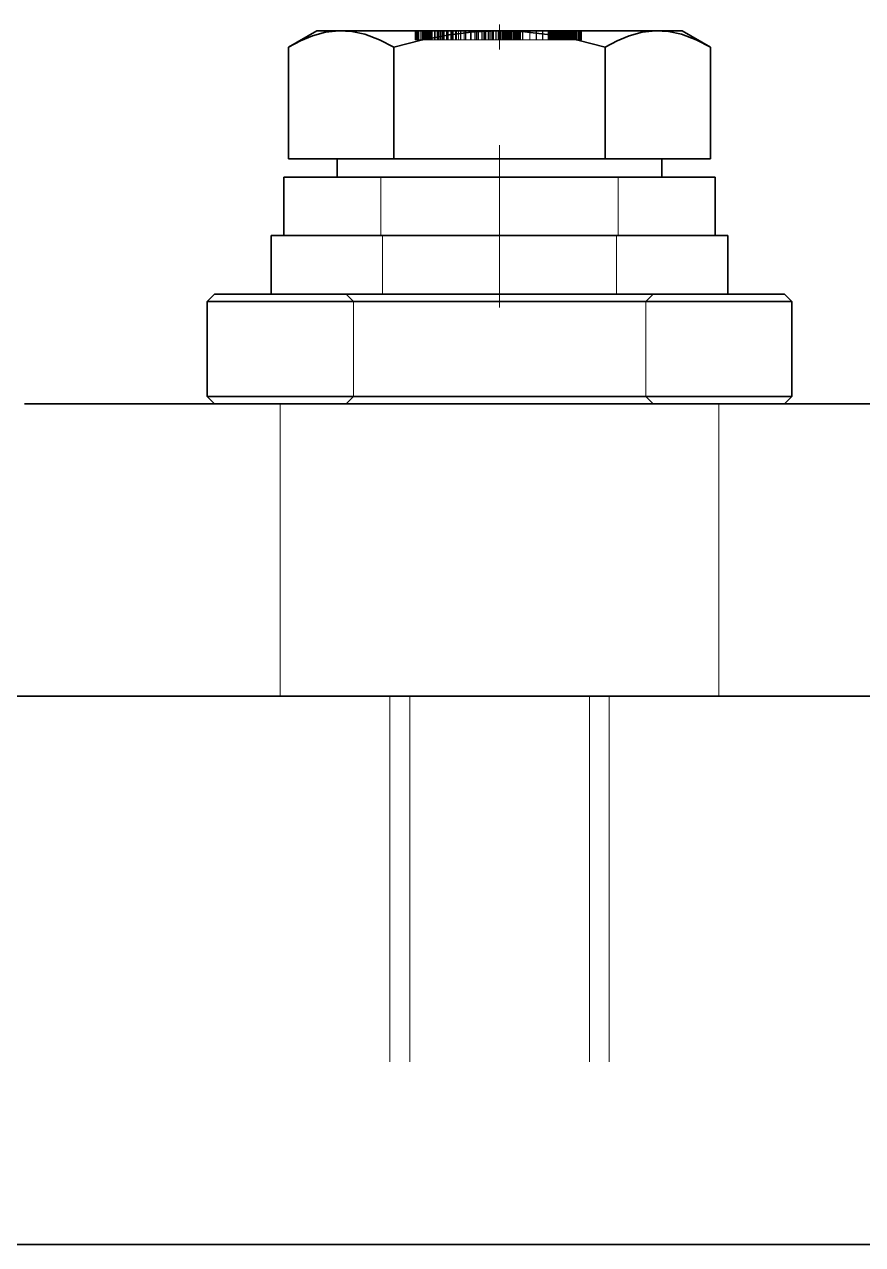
# Model space of a CAD drawing. Header units: millimetres. Extents: x 11035 to 42401, y -8968 to 2503.
# Drawn here: x 11471.91 to 11494.85, y 1743.06 to 1776.44 of the extents above; entities that cross this region are included whole.
import ezdxf

# ---------------------------------------------------------------- set-up
doc = ezdxf.new("R2010")
doc.units = ezdxf.units.MM
doc.linetypes.add('CENTER-HOKUTO', pattern=[23, 20, -1, 1, -1])
doc.linetypes.add('HIDDEN-HOKUTO', pattern=[3.8, 2.5, -1.3])
doc.layers.add('AM_7', color=2, linetype='CENTER-HOKUTO', lineweight=30)
doc.layers.add('AM_HID', color=1, linetype='HIDDEN-HOKUTO', lineweight=25)

msp = doc.modelspace()

# ---------------------------------------------------------------- linework, layer by layer
at = {"color": 7, "lineweight": 35, "ltscale": 0.022373}
msp.add_line((11479.914, 1776.263), (11479.139, 1775.816), dxfattribs=at)
at = {"color": 7, "lineweight": 35, "ltscale": 0.125}
for p, q in [((11479.914, 1776.263), (11484.914, 1776.263)), ((11484.914, 1776.263), (11489.914, 1776.263))]:
    msp.add_line(p, q, dxfattribs=at)
at = {"color": 7, "lineweight": 35, "ltscale": 0.001488}
msp.add_line((11484.885, 1776.263), (11484.945, 1776.263), dxfattribs=at)
at = {"color": 7, "lineweight": 35, "ltscale": 0.022372}
msp.add_line((11489.914, 1776.263), (11490.689, 1775.816), dxfattribs=at)
at = {"color": 7, "lineweight": 35, "ltscale": 0.076314}
for p, q in [((11479.139, 1772.763), (11479.139, 1775.816)), ((11482.024, 1772.763), (11482.024, 1775.816)), ((11487.804, 1772.763), (11487.804, 1775.816)), ((11490.689, 1772.763), (11490.689, 1775.816))]:
    msp.add_line(p, q, dxfattribs=at)
at = {"color": 7, "lineweight": 35, "ltscale": 0.072131}
for p, q in [((11479.139, 1772.763), (11482.024, 1772.763)), ((11487.804, 1772.763), (11490.689, 1772.763))]:
    msp.add_line(p, q, dxfattribs=at)
at = {"color": 7, "lineweight": 35, "ltscale": 0.0125}
for p, q in [((11480.474, 1772.763), (11480.474, 1772.263)), ((11489.354, 1772.763), (11489.354, 1772.263))]:
    msp.add_line(p, q, dxfattribs=at)
at = {"color": 7, "lineweight": 35, "ltscale": 0.144487}
msp.add_line((11482.024, 1772.763), (11487.804, 1772.763), dxfattribs=at)
at = {"color": 7, "lineweight": 35, "ltscale": 0.147501}
msp.add_line((11484.914, 1772.263), (11479.014, 1772.263), dxfattribs=at)
at = {"color": 7, "lineweight": 35, "ltscale": 0.04}
for p, q in [((11479.014, 1772.263), (11479.014, 1770.663)), ((11490.814, 1772.263), (11490.814, 1770.663)), ((11478.664, 1770.663), (11478.664, 1769.063)), ((11491.164, 1770.663), (11491.164, 1769.063))]:
    msp.add_line(p, q, dxfattribs=at)
at = {"color": 7, "lineweight": 35, "ltscale": 0.147499}
msp.add_line((11490.814, 1772.263), (11484.914, 1772.263), dxfattribs=at)
at = {"color": 7, "lineweight": 35, "ltscale": 0.15625}
for p, q in [((11478.664, 1770.663), (11484.914, 1770.663)), ((11484.914, 1770.663), (11491.164, 1770.663))]:
    msp.add_line(p, q, dxfattribs=at)
at = {"color": 7, "lineweight": 35, "ltscale": 0.007071}
for p, q in [((11477.114, 1769.063), (11476.914, 1768.863)), ((11492.714, 1769.063), (11492.914, 1768.863)), ((11477.114, 1766.063), (11476.914, 1766.263)), ((11492.714, 1766.063), (11492.914, 1766.263))]:
    msp.add_line(p, q, dxfattribs=at)
at = {"color": 7, "lineweight": 35, "ltscale": 0.2}
for p, q in [((11484.914, 1768.863), (11476.914, 1768.863)), ((11492.914, 1768.863), (11484.914, 1768.863)), ((11484.914, 1766.263), (11476.914, 1766.263)), ((11492.914, 1766.263), (11484.914, 1766.263))]:
    msp.add_line(p, q, dxfattribs=at)
at = {"color": 7, "lineweight": 35, "ltscale": 0.065}
for p, q in [((11476.914, 1766.263), (11476.914, 1768.863)), ((11492.914, 1766.263), (11492.914, 1768.863))]:
    msp.add_line(p, q, dxfattribs=at)
at = {"color": 7, "lineweight": 35, "ltscale": 0.195}
for p, q in [((11477.114, 1769.063), (11484.914, 1769.063)), ((11484.914, 1769.063), (11492.714, 1769.063))]:
    msp.add_line(p, q, dxfattribs=at)
at = {"color": 7, "lineweight": 35}
for p, q in [((11509.914, 1766.063), (11471.914, 1766.063)), ((11375.414, 1758.063), (11585.414, 1758.063)), ((11375.414, 1743.063), (11585.414, 1743.063))]:
    msp.add_line(p, q, dxfattribs=at)
for points in [[(11482.024, 1775.816), (11481.629, 1776.019), (11481.23, 1776.167), (11480.876, 1776.242), (11480.52, 1776.262), (11480.155, 1776.221), (11479.792, 1776.122), (11479.464, 1775.987), (11479.139, 1775.816)], [(11484.914, 1776.263), (11484.222, 1776.236), (11483.533, 1776.155), (11482.774, 1776.01), (11482.024, 1775.816)], [(11487.804, 1775.816), (11487.054, 1776.01), (11486.295, 1776.155), (11485.606, 1776.236), (11484.914, 1776.263)], [(11490.689, 1775.816), (11490.294, 1776.019), (11489.895, 1776.167), (11489.541, 1776.242), (11489.185, 1776.262), (11488.819, 1776.221), (11488.456, 1776.122), (11488.128, 1775.987), (11487.804, 1775.816)]]:
    msp.add_lwpolyline(points, dxfattribs=at)
at = {"layer": 'AM_7', "color": 2, "lineweight": 13}
for p, q in [((11484.914, 1776.437), (11484.914, 1775.753)), ((11484.914, 1773.134), (11484.914, 1768.693))]:
    msp.add_line(p, q, dxfattribs=at)
at = {"layer": 'AM_HID', "color": 1, "lineweight": 13, "ltscale": 4}
for p, q in [((11482.605, 1776.263), (11482.605, 1776.013)), ((11482.608, 1776.263), (11482.608, 1776.013)), ((11482.61, 1776.263), (11482.61, 1776.013)), ((11482.62, 1776.263), (11482.62, 1776.013)), ((11482.626, 1776.263), (11482.626, 1776.013)), ((11482.639, 1776.263), (11482.639, 1776.013)), ((11482.653, 1776.263), (11482.653, 1776.013)), ((11482.657, 1776.263), (11482.657, 1776.013)), ((11482.665, 1776.263), (11482.665, 1776.013)), ((11482.69, 1776.263), (11482.69, 1776.013)), ((11482.699, 1776.263), (11482.699, 1776.013)), ((11482.738, 1776.263), (11482.738, 1776.013)), ((11482.74, 1776.263), (11482.74, 1776.013)), ((11482.787, 1776.263), (11482.789, 1776.263)), ((11482.787, 1776.263), (11482.787, 1776.013)), ((11482.789, 1776.263), (11482.789, 1776.013)), ((11482.789, 1776.263), (11482.798, 1776.263)), ((11482.789, 1776.263), (11482.789, 1776.013)), ((11482.791, 1776.263), (11482.791, 1776.013)), ((11482.796, 1776.263), (11482.796, 1776.013)), ((11482.798, 1776.263), (11482.812, 1776.263)), ((11482.798, 1776.263), (11482.798, 1776.013)), ((11482.804, 1776.263), (11482.804, 1776.013)), ((11482.812, 1776.263), (11482.832, 1776.263)), ((11482.812, 1776.263), (11482.812, 1776.013)), ((11482.813, 1776.263), (11482.813, 1776.013)), ((11482.813, 1776.263), (11482.813, 1776.013)), ((11482.813, 1776.263), (11482.813, 1776.013)), ((11482.813, 1776.263), (11482.813, 1776.013)), ((11482.813, 1776.263), (11482.813, 1776.013)), ((11482.815, 1776.263), (11482.815, 1776.013)), ((11482.815, 1776.263), (11482.815, 1776.013)), ((11482.815, 1776.263), (11482.815, 1776.013)), ((11482.815, 1776.263), (11482.815, 1776.013)), ((11482.817, 1776.263), (11482.817, 1776.013)), ((11482.817, 1776.263), (11482.817, 1776.013)), ((11482.817, 1776.263), (11482.817, 1776.013)), ((11482.817, 1776.263), (11482.817, 1776.013)), ((11482.821, 1776.263), (11482.821, 1776.013)), ((11482.821, 1776.263), (11482.821, 1776.013)), ((11482.821, 1776.263), (11482.821, 1776.013)), ((11482.821, 1776.263), (11482.821, 1776.013)), ((11482.825, 1776.263), (11482.825, 1776.013)), ((11482.826, 1776.263), (11482.826, 1776.013)), ((11482.826, 1776.263), (11482.826, 1776.013)), ((11482.826, 1776.263), (11482.826, 1776.013)), ((11482.826, 1776.263), (11482.826, 1776.013)), ((11482.831, 1776.263), (11482.831, 1776.013)), ((11482.831, 1776.263), (11482.831, 1776.013)), ((11482.831, 1776.263), (11482.831, 1776.013)), ((11482.831, 1776.263), (11482.831, 1776.013)), ((11482.832, 1776.263), (11482.858, 1776.263)), ((11482.832, 1776.263), (11482.832, 1776.013)), ((11482.838, 1776.263), (11482.838, 1776.013)), ((11482.838, 1776.263), (11482.838, 1776.013)), ((11482.838, 1776.263), (11482.838, 1776.013)), ((11482.838, 1776.263), (11482.838, 1776.013)), ((11482.846, 1776.263), (11482.846, 1776.013)), ((11482.846, 1776.263), (11482.846, 1776.013)), ((11482.846, 1776.263), (11482.846, 1776.013)), ((11482.846, 1776.263), (11482.846, 1776.013)), ((11482.846, 1776.263), (11482.846, 1776.013)), ((11482.855, 1776.263), (11482.855, 1776.013)), ((11482.855, 1776.263), (11482.855, 1776.013)), ((11482.855, 1776.263), (11482.855, 1776.013)), ((11482.855, 1776.263), (11482.855, 1776.013)), ((11482.855, 1776.263), (11482.855, 1776.013)), ((11482.858, 1776.263), (11482.889, 1776.263)), ((11482.858, 1776.263), (11482.858, 1776.013)), ((11482.865, 1776.263), (11482.865, 1776.013)), ((11482.865, 1776.263), (11482.865, 1776.013)), ((11482.865, 1776.263), (11482.865, 1776.013)), ((11482.865, 1776.263), (11482.865, 1776.013)), ((11482.866, 1776.263), (11482.866, 1776.013)), ((11482.876, 1776.263), (11482.876, 1776.013)), ((11482.876, 1776.263), (11482.876, 1776.013)), ((11482.876, 1776.263), (11482.876, 1776.013)), ((11482.876, 1776.263), (11482.876, 1776.013)), ((11482.887, 1776.263), (11482.887, 1776.013)), ((11482.887, 1776.263), (11482.887, 1776.013)), ((11482.887, 1776.263), (11482.887, 1776.013)), ((11482.887, 1776.263), (11482.887, 1776.013)), ((11482.889, 1776.263), (11482.927, 1776.263)), ((11482.889, 1776.263), (11482.889, 1776.013)), ((11482.894, 1776.263), (11482.894, 1776.013)), ((11482.9, 1776.263), (11482.9, 1776.013)), ((11482.9, 1776.263), (11482.9, 1776.013)), ((11482.9, 1776.263), (11482.9, 1776.013)), ((11482.9, 1776.263), (11482.9, 1776.013)), ((11482.91, 1776.263), (11482.91, 1776.013)), ((11482.915, 1776.263), (11482.915, 1776.013)), ((11482.915, 1776.263), (11482.915, 1776.013)), ((11482.915, 1776.263), (11482.915, 1776.013)), ((11482.915, 1776.263), (11482.915, 1776.013)), ((11482.927, 1776.263), (11482.97, 1776.263)), ((11482.927, 1776.263), (11482.927, 1776.013)), ((11482.93, 1776.263), (11482.93, 1776.013)), ((11482.93, 1776.263), (11482.93, 1776.013)), ((11482.93, 1776.263), (11482.93, 1776.013)), ((11482.93, 1776.263), (11482.93, 1776.013)), ((11482.941, 1776.263), (11482.941, 1776.013)), ((11482.946, 1776.263), (11482.946, 1776.013)), ((11482.946, 1776.263), (11482.946, 1776.013)), ((11482.946, 1776.263), (11482.946, 1776.013)), ((11482.946, 1776.263), (11482.946, 1776.013)), ((11482.946, 1776.263), (11482.946, 1776.013)), ((11482.963, 1776.263), (11482.963, 1776.013)), ((11482.963, 1776.263), (11482.963, 1776.013)), ((11482.963, 1776.263), (11482.963, 1776.013)), ((11482.963, 1776.263), (11482.963, 1776.013)), ((11482.97, 1776.263), (11483.018, 1776.263)), ((11482.97, 1776.263), (11482.97, 1776.013)), ((11482.981, 1776.263), (11482.981, 1776.013)), ((11482.981, 1776.263), (11482.981, 1776.013)), ((11482.981, 1776.263), (11482.981, 1776.013)), ((11482.981, 1776.263), (11482.981, 1776.013)), ((11482.982, 1776.263), (11482.982, 1776.013)), ((11482.997, 1776.263), (11482.997, 1776.013)), ((11483, 1776.263), (11483, 1776.013)), ((11483, 1776.263), (11483, 1776.013)), ((11483, 1776.263), (11483, 1776.013)), ((11483, 1776.263), (11483, 1776.013)), ((11483.018, 1776.263), (11483.073, 1776.263)), ((11483.018, 1776.263), (11483.018, 1776.013)), ((11483.021, 1776.263), (11483.021, 1776.013)), ((11483.021, 1776.263), (11483.021, 1776.013)), ((11483.021, 1776.263), (11483.021, 1776.013)), ((11483.021, 1776.263), (11483.021, 1776.013)), ((11483.036, 1776.263), (11483.036, 1776.013)), ((11483.061, 1776.263), (11483.061, 1776.013)), ((11483.061, 1776.263), (11483.061, 1776.013)), ((11483.073, 1776.263), (11483.135, 1776.263)), ((11483.073, 1776.263), (11483.073, 1776.013)), ((11483.134, 1776.263), (11483.134, 1776.013)), ((11483.135, 1776.263), (11483.207, 1776.263)), ((11483.135, 1776.263), (11483.135, 1776.013)), ((11483.138, 1776.263), (11483.138, 1776.013)), ((11483.149, 1776.263), (11483.149, 1776.013)), ((11483.207, 1776.263), (11483.289, 1776.263)), ((11483.207, 1776.263), (11483.207, 1776.013)), ((11483.216, 1776.263), (11483.216, 1776.013)), ((11483.244, 1776.263), (11483.244, 1776.013)), ((11483.249, 1776.263), (11483.249, 1776.013)), ((11483.289, 1776.263), (11483.38, 1776.263)), ((11483.289, 1776.263), (11483.289, 1776.013)), ((11483.305, 1776.263), (11483.305, 1776.013)), ((11483.348, 1776.263), (11483.348, 1776.013)), ((11483.37, 1776.263), (11483.37, 1776.013)), ((11483.38, 1776.263), (11483.482, 1776.263)), ((11483.38, 1776.263), (11483.38, 1776.013)), ((11483.401, 1776.263), (11483.401, 1776.013)), ((11483.459, 1776.263), (11483.459, 1776.013)), ((11483.482, 1776.263), (11483.594, 1776.263)), ((11483.482, 1776.263), (11483.482, 1776.013)), ((11483.501, 1776.263), (11483.501, 1776.013)), ((11483.505, 1776.263), (11483.505, 1776.013)), ((11483.579, 1776.263), (11483.579, 1776.013)), ((11483.594, 1776.263), (11483.715, 1776.263)), ((11483.594, 1776.263), (11483.594, 1776.013)), ((11483.615, 1776.263), (11483.615, 1776.013)), ((11483.619, 1776.263), (11483.619, 1776.013)), ((11483.641, 1776.263), (11483.641, 1776.013)), ((11483.707, 1776.263), (11483.707, 1776.013)), ((11483.715, 1776.263), (11483.846, 1776.263)), ((11483.715, 1776.263), (11483.715, 1776.013)), ((11483.732, 1776.263), (11483.732, 1776.013)), ((11483.791, 1776.263), (11483.791, 1776.013)), ((11483.843, 1776.263), (11483.843, 1776.013)), ((11483.846, 1776.263), (11483.988, 1776.263)), ((11483.846, 1776.263), (11483.846, 1776.013)), ((11483.857, 1776.263), (11483.857, 1776.013)), ((11483.95, 1776.263), (11483.95, 1776.013)), ((11483.987, 1776.263), (11483.987, 1776.013)), ((11483.988, 1776.263), (11484.139, 1776.263)), ((11483.988, 1776.263), (11483.988, 1776.013)), ((11483.988, 1776.263), (11483.988, 1776.013)), ((11484.119, 1776.263), (11484.119, 1776.013)), ((11484.127, 1776.263), (11484.127, 1776.013)), ((11484.139, 1776.263), (11484.139, 1776.013)), ((11484.139, 1776.263), (11484.24, 1776.263)), ((11484.139, 1776.263), (11484.139, 1776.013)), ((11484.24, 1776.263), (11484.337, 1776.263)), ((11484.24, 1776.263), (11484.24, 1776.013)), ((11484.242, 1776.263), (11484.242, 1776.013)), ((11484.272, 1776.263), (11484.272, 1776.013)), ((11484.298, 1776.263), (11484.298, 1776.013)), ((11484.337, 1776.263), (11484.43, 1776.263)), ((11484.337, 1776.263), (11484.337, 1776.013)), ((11484.342, 1776.263), (11484.342, 1776.013)), ((11484.425, 1776.263), (11484.425, 1776.013)), ((11484.43, 1776.263), (11484.517, 1776.263)), ((11484.43, 1776.263), (11484.43, 1776.013)), ((11484.441, 1776.263), (11484.441, 1776.013)), ((11484.487, 1776.263), (11484.487, 1776.013)), ((11484.515, 1776.263), (11484.515, 1776.013)), ((11484.517, 1776.263), (11484.6, 1776.263)), ((11484.517, 1776.263), (11484.517, 1776.013)), ((11484.538, 1776.263), (11484.538, 1776.013)), ((11484.6, 1776.263), (11484.6, 1776.013)), ((11484.6, 1776.263), (11484.678, 1776.263)), ((11484.6, 1776.263), (11484.6, 1776.013)), ((11484.633, 1776.263), (11484.633, 1776.013)), ((11484.678, 1776.263), (11484.752, 1776.263)), ((11484.678, 1776.263), (11484.678, 1776.013)), ((11484.679, 1776.263), (11484.679, 1776.013)), ((11484.685, 1776.263), (11484.685, 1776.013)), ((11484.725, 1776.263), (11484.725, 1776.013)), ((11484.751, 1776.263), (11484.751, 1776.013)), ((11484.752, 1776.263), (11484.821, 1776.263)), ((11484.752, 1776.263), (11484.752, 1776.013)), ((11484.815, 1776.263), (11484.815, 1776.013)), ((11484.816, 1776.263), (11484.816, 1776.013)), ((11484.818, 1776.263), (11484.818, 1776.013)), ((11484.821, 1776.263), (11484.885, 1776.263)), ((11484.821, 1776.263), (11484.821, 1776.013)), ((11484.879, 1776.263), (11484.879, 1776.013)), ((11484.881, 1776.263), (11484.881, 1776.013)), ((11484.885, 1776.263), (11484.885, 1776.013)), ((11484.904, 1776.263), (11484.904, 1776.013)), ((11484.918, 1776.263), (11484.918, 1776.013)), ((11484.933, 1776.263), (11484.933, 1776.013)), ((11484.943, 1776.263), (11484.943, 1776.013)), ((11484.945, 1776.263), (11484.999, 1776.263)), ((11484.945, 1776.263), (11484.945, 1776.013)), ((11484.982, 1776.263), (11484.982, 1776.013)), ((11484.99, 1776.263), (11484.99, 1776.013)), ((11484.999, 1776.263), (11485.048, 1776.263)), ((11484.999, 1776.263), (11484.999, 1776.013)), ((11485.002, 1776.263), (11485.002, 1776.013)), ((11485.025, 1776.263), (11485.025, 1776.013)), ((11485.048, 1776.263), (11485.09, 1776.263)), ((11485.048, 1776.263), (11485.048, 1776.013)), ((11485.058, 1776.263), (11485.058, 1776.013)), ((11485.062, 1776.263), (11485.062, 1776.013)), ((11485.075, 1776.263), (11485.075, 1776.013)), ((11485.075, 1776.263), (11485.075, 1776.013)), ((11485.09, 1776.263), (11485.128, 1776.263)), ((11485.09, 1776.263), (11485.09, 1776.013)), ((11485.094, 1776.263), (11485.094, 1776.013)), ((11485.11, 1776.263), (11485.11, 1776.013)), ((11485.122, 1776.263), (11485.122, 1776.013)), ((11485.128, 1776.263), (11485.159, 1776.263)), ((11485.128, 1776.263), (11485.128, 1776.013)), ((11485.141, 1776.263), (11485.141, 1776.013)), ((11485.148, 1776.263), (11485.148, 1776.013)), ((11485.154, 1776.263), (11485.154, 1776.013)), ((11485.159, 1776.263), (11485.159, 1776.013)), ((11485.159, 1776.263), (11485.185, 1776.263)), ((11485.159, 1776.263), (11485.159, 1776.013)), ((11485.17, 1776.263), (11485.17, 1776.013)), ((11485.185, 1776.263), (11485.205, 1776.263)), ((11485.185, 1776.263), (11485.185, 1776.013)), ((11485.188, 1776.263), (11485.188, 1776.013)), ((11485.204, 1776.263), (11485.204, 1776.013)), ((11485.205, 1776.263), (11485.205, 1776.013)), ((11485.205, 1776.263), (11485.219, 1776.263)), ((11485.205, 1776.263), (11485.205, 1776.013)), ((11485.215, 1776.263), (11485.215, 1776.013)), ((11485.219, 1776.263), (11485.228, 1776.263)), ((11485.219, 1776.263), (11485.219, 1776.013)), ((11485.224, 1776.263), (11485.224, 1776.013)), ((11485.224, 1776.263), (11485.224, 1776.013)), ((11485.228, 1776.263), (11485.231, 1776.263)), ((11485.228, 1776.263), (11485.228, 1776.013)), ((11485.229, 1776.263), (11485.229, 1776.013)), ((11485.231, 1776.263), (11485.231, 1776.013)), ((11485.247, 1776.263), (11485.247, 1776.013)), ((11485.286, 1776.263), (11485.286, 1776.013)), ((11485.287, 1776.263), (11485.287, 1776.013)), ((11485.317, 1776.263), (11485.317, 1776.013)), ((11485.322, 1776.263), (11485.322, 1776.013)), ((11485.341, 1776.263), (11485.341, 1776.013)), ((11485.352, 1776.263), (11485.352, 1776.013)), ((11485.354, 1776.263), (11485.354, 1776.013)), ((11485.382, 1776.263), (11485.382, 1776.013)), ((11485.387, 1776.263), (11485.387, 1776.013)), ((11485.408, 1776.263), (11485.408, 1776.013)), ((11485.424, 1776.263), (11485.424, 1776.013)), ((11485.43, 1776.263), (11485.43, 1776.013)), ((11485.448, 1776.263), (11485.448, 1776.013)), ((11485.453, 1776.263), (11485.453, 1776.013)), ((11485.464, 1776.263), (11485.464, 1776.013)), ((11485.474, 1776.263), (11485.474, 1776.013)), ((11485.475, 1776.263), (11485.475, 1776.013)), ((11485.484, 1776.263), (11485.484, 1776.013)), ((11485.486, 1776.263), (11485.486, 1776.013)), ((11485.489, 1776.263), (11485.489, 1776.013)), ((11485.491, 1776.263), (11485.491, 1776.013)), ((11485.54, 1776.263), (11485.54, 1776.013)), ((11485.552, 1776.263), (11485.552, 1776.013)), ((11485.741, 1776.263), (11485.741, 1776.013)), ((11485.744, 1776.263), (11485.744, 1776.013)), ((11485.919, 1776.263), (11485.919, 1776.013)), ((11485.929, 1776.263), (11485.929, 1776.013)), ((11486.085, 1776.263), (11486.085, 1776.013)), ((11486.095, 1776.263), (11486.095, 1776.013)), ((11486.24, 1776.263), (11486.24, 1776.013)), ((11486.242, 1776.263), (11486.242, 1776.013)), ((11486.271, 1776.263), (11486.271, 1776.013)), ((11486.271, 1776.263), (11486.271, 1776.013)), ((11486.271, 1776.263), (11486.271, 1776.013)), ((11486.273, 1776.263), (11486.273, 1776.013)), ((11486.274, 1776.263), (11486.274, 1776.013)), ((11486.276, 1776.263), (11486.276, 1776.013)), ((11486.278, 1776.263), (11486.278, 1776.013)), ((11486.281, 1776.263), (11486.281, 1776.013)), ((11486.283, 1776.263), (11486.283, 1776.013)), ((11486.287, 1776.263), (11486.287, 1776.013)), ((11486.29, 1776.263), (11486.29, 1776.013)), ((11486.294, 1776.263), (11486.294, 1776.013)), ((11486.299, 1776.263), (11486.299, 1776.013)), ((11486.302, 1776.263), (11486.302, 1776.013)), ((11486.309, 1776.263), (11486.309, 1776.013)), ((11486.312, 1776.263), (11486.312, 1776.013)), ((11486.321, 1776.263), (11486.321, 1776.013)), ((11486.323, 1776.263), (11486.323, 1776.013)), ((11486.334, 1776.263), (11486.334, 1776.013)), ((11486.336, 1776.263), (11486.336, 1776.013)), ((11486.349, 1776.263), (11486.349, 1776.013)), ((11486.349, 1776.263), (11486.349, 1776.013)), ((11486.349, 1776.263), (11486.349, 1776.013)), ((11486.364, 1776.263), (11486.364, 1776.013)), ((11486.365, 1776.263), (11486.365, 1776.013)), ((11486.37, 1776.263), (11486.37, 1776.013)), ((11486.38, 1776.263), (11486.38, 1776.013)), ((11486.383, 1776.263), (11486.383, 1776.013)), ((11486.385, 1776.263), (11486.385, 1776.013)), ((11486.398, 1776.263), (11486.398, 1776.013)), ((11486.402, 1776.263), (11486.402, 1776.013)), ((11486.417, 1776.263), (11486.417, 1776.013)), ((11486.423, 1776.263), (11486.423, 1776.013)), ((11486.427, 1776.263), (11486.427, 1776.013)), ((11486.437, 1776.263), (11486.437, 1776.013)), ((11486.446, 1776.263), (11486.446, 1776.013)), ((11486.458, 1776.263), (11486.458, 1776.013)), ((11486.47, 1776.263), (11486.47, 1776.013)), ((11486.479, 1776.263), (11486.479, 1776.013)), ((11486.481, 1776.263), (11486.481, 1776.013)), ((11486.496, 1776.263), (11486.496, 1776.013)), ((11486.505, 1776.263), (11486.505, 1776.013)), ((11486.518, 1776.263), (11486.518, 1776.013)), ((11486.523, 1776.263), (11486.523, 1776.013)), ((11486.531, 1776.263), (11486.531, 1776.013)), ((11486.541, 1776.263), (11486.541, 1776.013)), ((11486.551, 1776.263), (11486.551, 1776.013)), ((11486.552, 1776.263), (11486.552, 1776.013)), ((11486.562, 1776.263), (11486.562, 1776.013)), ((11486.57, 1776.263), (11486.57, 1776.013)), ((11486.572, 1776.263), (11486.572, 1776.013)), ((11486.583, 1776.263), (11486.583, 1776.013)), ((11486.583, 1776.263), (11486.583, 1776.013)), ((11486.593, 1776.263), (11486.593, 1776.013)), ((11486.603, 1776.263), (11486.603, 1776.013)), ((11486.614, 1776.263), (11486.614, 1776.013)), ((11486.614, 1776.263), (11486.614, 1776.013)), ((11486.624, 1776.263), (11486.624, 1776.013)), ((11486.639, 1776.263), (11486.639, 1776.013)), ((11486.645, 1776.263), (11486.645, 1776.013)), ((11486.646, 1776.263), (11486.646, 1776.013)), ((11486.647, 1776.263), (11486.647, 1776.013)), ((11486.655, 1776.263), (11486.655, 1776.013)), ((11486.666, 1776.263), (11486.666, 1776.013)), ((11486.676, 1776.263), (11486.676, 1776.013)), ((11486.681, 1776.263), (11486.681, 1776.013)), ((11486.687, 1776.263), (11486.687, 1776.013)), ((11486.697, 1776.263), (11486.697, 1776.013)), ((11486.707, 1776.263), (11486.707, 1776.013)), ((11486.715, 1776.263), (11486.715, 1776.013)), ((11486.716, 1776.263), (11486.716, 1776.013)), ((11486.718, 1776.263), (11486.718, 1776.013)), ((11486.728, 1776.263), (11486.728, 1776.013)), ((11486.739, 1776.263), (11486.739, 1776.013)), ((11486.739, 1776.263), (11486.739, 1776.013)), ((11486.739, 1776.263), (11486.739, 1776.013)), ((11486.747, 1776.263), (11486.747, 1776.013)), ((11486.752, 1776.263), (11486.752, 1776.013)), ((11486.759, 1776.263), (11486.759, 1776.013)), ((11486.759, 1776.263), (11486.759, 1776.013)), ((11486.759, 1776.263), (11486.759, 1776.013)), ((11486.775, 1776.263), (11486.775, 1776.013)), ((11486.778, 1776.263), (11486.778, 1776.013)), ((11486.778, 1776.263), (11486.778, 1776.013)), ((11486.779, 1776.263), (11486.779, 1776.013)), ((11486.788, 1776.263), (11486.788, 1776.013)), ((11486.796, 1776.263), (11486.796, 1776.013)), ((11486.796, 1776.263), (11486.796, 1776.013)), ((11486.797, 1776.263), (11486.797, 1776.013)), ((11486.813, 1776.263), (11486.813, 1776.013)), ((11486.813, 1776.263), (11486.813, 1776.013)), ((11486.816, 1776.263), (11486.816, 1776.013)), ((11486.826, 1776.263), (11486.826, 1776.013)), ((11486.827, 1776.263), (11486.827, 1776.013)), ((11486.83, 1776.263), (11486.83, 1776.013)), ((11486.83, 1776.263), (11486.83, 1776.013)), ((11486.833, 1776.263), (11486.833, 1776.013)), ((11486.842, 1776.263), (11486.842, 1776.013)), ((11486.845, 1776.263), (11486.845, 1776.013)), ((11486.845, 1776.263), (11486.845, 1776.013)), ((11486.849, 1776.263), (11486.849, 1776.013)), ((11486.859, 1776.263), (11486.859, 1776.013)), ((11486.859, 1776.263), (11486.859, 1776.013)), ((11486.865, 1776.263), (11486.865, 1776.013)), ((11486.865, 1776.263), (11486.865, 1776.013)), ((11486.872, 1776.263), (11486.872, 1776.013)), ((11486.872, 1776.263), (11486.872, 1776.013)), ((11486.872, 1776.263), (11486.872, 1776.013)), ((11486.88, 1776.263), (11486.88, 1776.013)), ((11486.884, 1776.263), (11486.884, 1776.013)), ((11486.884, 1776.263), (11486.884, 1776.013)), ((11486.894, 1776.263), (11486.894, 1776.013)), ((11486.895, 1776.263), (11486.895, 1776.013)), ((11486.895, 1776.263), (11486.895, 1776.013)), ((11486.904, 1776.263), (11486.904, 1776.013)), ((11486.904, 1776.263), (11486.904, 1776.013)), ((11486.905, 1776.263), (11486.905, 1776.013)), ((11486.908, 1776.263), (11486.908, 1776.013)), ((11486.908, 1776.263), (11486.908, 1776.013)), ((11486.913, 1776.263), (11486.913, 1776.013)), ((11486.913, 1776.263), (11486.913, 1776.013)), ((11486.92, 1776.263), (11486.92, 1776.013)), ((11486.921, 1776.263), (11486.921, 1776.013)), ((11486.921, 1776.263), (11486.921, 1776.013)), ((11486.925, 1776.263), (11486.925, 1776.013)), ((11486.928, 1776.263), (11486.928, 1776.013)), ((11486.928, 1776.263), (11486.928, 1776.013)), ((11486.931, 1776.263), (11486.931, 1776.013)), ((11486.934, 1776.263), (11486.934, 1776.013)), ((11486.934, 1776.263), (11486.934, 1776.013)), ((11486.936, 1776.263), (11486.936, 1776.013)), ((11486.938, 1776.263), (11486.938, 1776.013)), ((11486.938, 1776.263), (11486.938, 1776.013)), ((11486.941, 1776.263), (11486.941, 1776.013)), ((11486.942, 1776.263), (11486.942, 1776.013)), ((11486.942, 1776.263), (11486.942, 1776.013)), ((11486.944, 1776.263), (11486.944, 1776.013)), ((11486.944, 1776.263), (11486.944, 1776.013)), ((11486.946, 1776.263), (11486.946, 1776.013)), ((11486.946, 1776.263), (11486.946, 1776.013)), ((11486.947, 1776.263), (11486.947, 1776.013)), ((11486.947, 1776.263), (11486.947, 1776.013)), ((11486.949, 1776.263), (11486.949, 1776.013)), ((11486.956, 1776.263), (11486.956, 1776.013)), ((11486.956, 1776.263), (11486.956, 1776.013)), ((11486.962, 1776.263), (11486.962, 1776.013)), ((11486.967, 1776.263), (11486.967, 1776.013)), ((11486.969, 1776.263), (11486.969, 1776.013)), ((11486.97, 1776.263), (11486.97, 1776.013)), ((11486.972, 1776.263), (11486.972, 1776.013)), ((11486.973, 1776.263), (11486.973, 1776.013)), ((11486.986, 1776.263), (11486.986, 1776.013)), ((11486.995, 1776.263), (11486.995, 1776.013)), ((11487.021, 1776.263), (11487.021, 1776.013)), ((11487.053, 1776.263), (11487.053, 1776.013)), ((11487.053, 1776.263), (11487.053, 1776.013)), ((11487.08, 1776.263), (11487.08, 1776.013)), ((11487.097, 1776.263), (11487.097, 1776.013)), ((11487.103, 1776.263), (11487.103, 1776.013)), ((11487.103, 1776.263), (11487.103, 1776.013)), ((11487.121, 1776.263), (11487.121, 1776.013)), ((11487.129, 1776.263), (11487.129, 1776.013)), ((11487.136, 1776.263), (11487.136, 1776.013)), ((11487.146, 1776.263), (11487.146, 1776.013)), ((11487.148, 1776.263), (11487.148, 1776.013)), ((11487.152, 1776.263), (11487.152, 1776.013)), ((11487.155, 1776.263), (11487.155, 1776.013)), ((11482.608, 1776.013), (11482.605, 1776.013)), ((11482.62, 1776.013), (11482.608, 1776.013)), ((11482.639, 1776.013), (11482.62, 1776.013)), ((11482.665, 1776.013), (11482.639, 1776.013)), ((11482.699, 1776.013), (11482.665, 1776.013)), ((11482.74, 1776.013), (11482.699, 1776.013)), ((11482.789, 1776.013), (11482.74, 1776.013)), ((11482.846, 1776.013), (11482.789, 1776.013)), ((11482.91, 1776.013), (11482.846, 1776.013)), ((11482.982, 1776.013), (11482.91, 1776.013)), ((11483.061, 1776.013), (11482.982, 1776.013)), ((11483.149, 1776.013), (11483.061, 1776.013)), ((11483.244, 1776.013), (11483.149, 1776.013)), ((11483.348, 1776.013), (11483.244, 1776.013)), ((11483.459, 1776.013), (11483.348, 1776.013)), ((11483.579, 1776.013), (11483.459, 1776.013)), ((11483.707, 1776.013), (11483.579, 1776.013)), ((11483.843, 1776.013), (11483.707, 1776.013)), ((11483.987, 1776.013), (11483.843, 1776.013)), ((11484.139, 1776.013), (11483.987, 1776.013)), ((11484.242, 1776.013), (11484.139, 1776.013)), ((11484.342, 1776.013), (11484.242, 1776.013)), ((11484.441, 1776.013), (11484.342, 1776.013)), ((11484.538, 1776.013), (11484.441, 1776.013)), ((11484.633, 1776.013), (11484.538, 1776.013)), ((11484.725, 1776.013), (11484.633, 1776.013)), ((11484.816, 1776.013), (11484.725, 1776.013)), ((11484.904, 1776.013), (11484.816, 1776.013)), ((11484.99, 1776.013), (11484.904, 1776.013)), ((11485.075, 1776.013), (11484.99, 1776.013)), ((11485.154, 1776.013), (11485.075, 1776.013)), ((11485.224, 1776.013), (11485.154, 1776.013)), ((11485.287, 1776.013), (11485.224, 1776.013)), ((11485.341, 1776.013), (11485.287, 1776.013)), ((11485.387, 1776.013), (11485.341, 1776.013)), ((11485.424, 1776.013), (11485.387, 1776.013)), ((11485.453, 1776.013), (11485.424, 1776.013)), ((11485.474, 1776.013), (11485.453, 1776.013)), ((11485.486, 1776.013), (11485.474, 1776.013)), ((11485.491, 1776.013), (11485.486, 1776.013)), ((11485.54, 1776.013), (11485.491, 1776.013)), ((11485.744, 1776.013), (11485.54, 1776.013)), ((11485.929, 1776.013), (11485.744, 1776.013)), ((11486.095, 1776.013), (11485.929, 1776.013)), ((11486.242, 1776.013), (11486.095, 1776.013)), ((11486.299, 1776.013), (11486.242, 1776.013)), ((11486.274, 1776.013), (11486.271, 1776.013)), ((11486.278, 1776.013), (11486.274, 1776.013)), ((11486.283, 1776.013), (11486.278, 1776.013)), ((11486.29, 1776.013), (11486.283, 1776.013)), ((11486.299, 1776.013), (11486.29, 1776.013)), ((11486.309, 1776.013), (11486.299, 1776.013)), ((11486.321, 1776.013), (11486.309, 1776.013)), ((11486.334, 1776.013), (11486.321, 1776.013)), ((11486.349, 1776.013), (11486.334, 1776.013)), ((11486.365, 1776.013), (11486.349, 1776.013)), ((11486.383, 1776.013), (11486.365, 1776.013)), ((11486.402, 1776.013), (11486.383, 1776.013)), ((11486.423, 1776.013), (11486.402, 1776.013)), ((11486.446, 1776.013), (11486.423, 1776.013)), ((11486.47, 1776.013), (11486.446, 1776.013)), ((11486.496, 1776.013), (11486.47, 1776.013)), ((11486.523, 1776.013), (11486.496, 1776.013)), ((11486.552, 1776.013), (11486.523, 1776.013)), ((11486.583, 1776.013), (11486.552, 1776.013)), ((11486.614, 1776.013), (11486.583, 1776.013)), ((11486.647, 1776.013), (11486.614, 1776.013)), ((11486.681, 1776.013), (11486.647, 1776.013)), ((11486.716, 1776.013), (11486.681, 1776.013)), ((11486.752, 1776.013), (11486.716, 1776.013)), ((11486.788, 1776.013), (11486.752, 1776.013)), ((11486.826, 1776.013), (11486.788, 1776.013)), ((11486.865, 1776.013), (11486.826, 1776.013)), ((11486.905, 1776.013), (11486.865, 1776.013)), ((11486.947, 1776.013), (11486.905, 1776.013)), ((11486.986, 1776.013), (11486.947, 1776.013)), ((11487.021, 1776.013), (11486.986, 1776.013)), ((11487.053, 1776.013), (11487.021, 1776.013)), ((11487.08, 1776.013), (11487.053, 1776.013)), ((11487.103, 1776.013), (11487.08, 1776.013)), ((11487.121, 1776.013), (11487.103, 1776.013)), ((11487.136, 1776.013), (11487.121, 1776.013)), ((11487.146, 1776.013), (11487.136, 1776.013)), ((11487.152, 1776.013), (11487.146, 1776.013)), ((11487.155, 1776.013), (11487.152, 1776.013)), ((11482.024, 1775.816), (11482.024, 1772.763)), ((11487.804, 1772.763), (11487.804, 1775.816)), ((11481.664, 1772.263), (11484.914, 1772.263)), ((11481.664, 1772.263), (11481.664, 1770.663)), ((11484.914, 1772.263), (11488.164, 1772.263)), ((11488.164, 1772.263), (11488.164, 1770.663)), ((11481.664, 1770.663), (11484.914, 1770.663)), ((11481.714, 1770.663), (11481.714, 1769.063)), ((11484.914, 1770.663), (11488.164, 1770.663)), ((11488.114, 1770.663), (11488.114, 1769.063)), ((11484.914, 1768.863), (11476.914, 1768.863)), ((11478.664, 1769.063), (11484.914, 1769.063)), ((11480.914, 1768.863), (11480.714, 1769.063)), ((11484.914, 1768.863), (11480.914, 1768.863)), ((11480.914, 1766.263), (11480.914, 1768.863)), ((11484.914, 1769.063), (11491.164, 1769.063)), ((11488.914, 1768.863), (11484.914, 1768.863)), ((11492.914, 1768.863), (11484.914, 1768.863)), ((11488.914, 1768.863), (11489.114, 1769.063)), ((11488.914, 1766.263), (11488.914, 1768.863)), ((11484.914, 1766.263), (11476.914, 1766.263)), ((11480.914, 1766.263), (11480.714, 1766.063)), ((11480.914, 1766.263), (11484.914, 1766.263)), ((11484.914, 1766.263), (11488.914, 1766.263)), ((11492.914, 1766.263), (11484.914, 1766.263)), ((11488.914, 1766.263), (11489.114, 1766.063)), ((11477.114, 1766.063), (11484.914, 1766.063)), ((11478.914, 1766.063), (11478.914, 1758.063)), ((11484.914, 1766.063), (11492.714, 1766.063)), ((11490.914, 1766.063), (11490.914, 1758.063)), ((11509.914, 1758.063), (11471.914, 1758.063)), ((11481.914, 1758.063), (11481.914, 1743.063)), ((11482.455, 1758.063), (11482.455, 1743.063)), ((11487.372, 1758.063), (11487.372, 1743.063)), ((11487.914, 1758.063), (11487.914, 1743.063))]:
    msp.add_line(p, q, dxfattribs=at)
for points in [[(11479.139, 1775.816), (11479.534, 1776.019), (11479.933, 1776.167), (11480.287, 1776.242), (11480.643, 1776.262), (11481.008, 1776.221), (11481.371, 1776.122), (11481.699, 1775.987), (11482.024, 1775.816)], [(11482.024, 1775.816), (11482.774, 1776.01), (11483.533, 1776.155), (11484.222, 1776.236), (11484.914, 1776.263)], [(11484.914, 1776.263), (11485.606, 1776.236), (11486.295, 1776.155), (11487.054, 1776.01), (11487.804, 1775.816)], [(11487.804, 1775.816), (11488.198, 1776.019), (11488.598, 1776.167), (11488.952, 1776.242), (11489.308, 1776.262), (11489.673, 1776.221), (11490.036, 1776.122), (11490.364, 1775.987), (11490.689, 1775.816)]]:
    msp.add_lwpolyline(points, dxfattribs=at)

doc.saveas('drawing.dxf')
